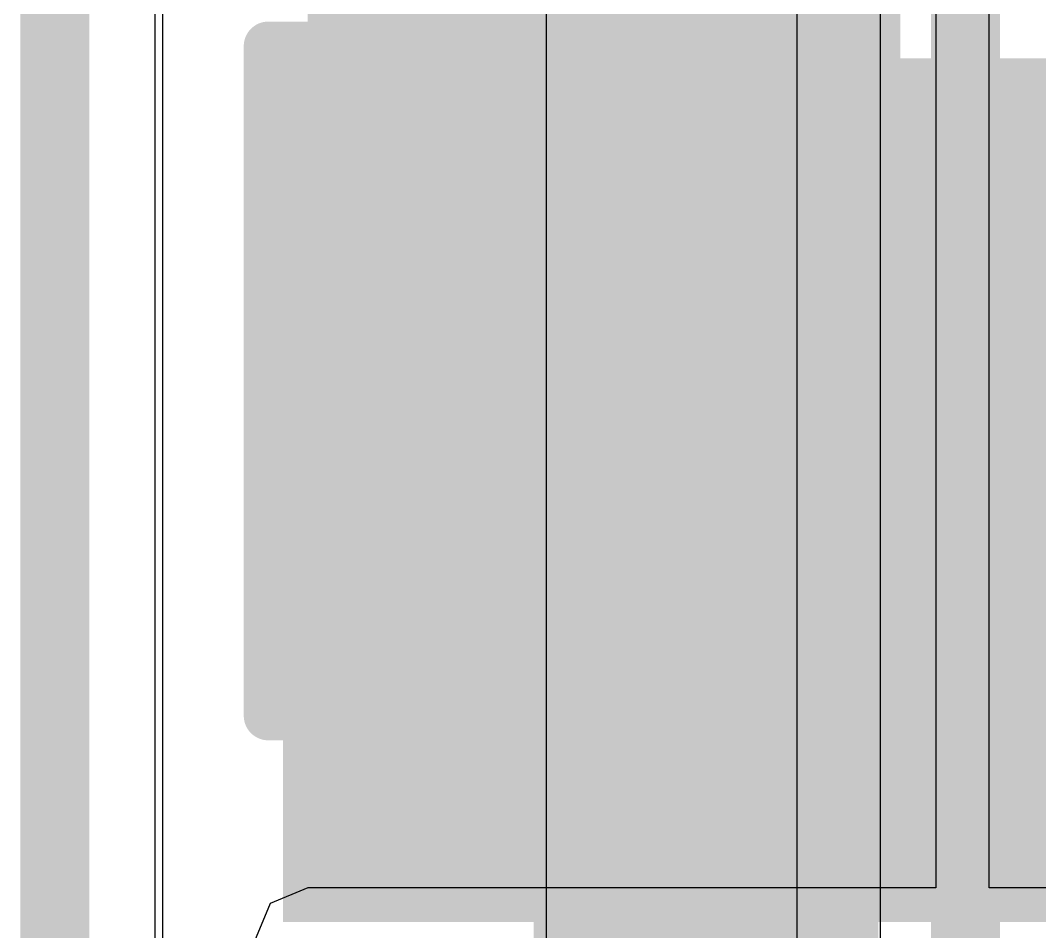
# Model space of a CAD drawing. Header units: inches. Extents: x -6 to 283, y -12 to 154.
# Drawn here: x 10.639 to 13.267, y -6.358 to -4.007 of the extents above; entities that cross this region are included whole.
import ezdxf

# ---------------------------------------------------------------- set-up
doc = ezdxf.new("R2010")
doc.units = ezdxf.units.IN
for name, color, linetype in [('Board Outline', 216, 'Continuous'), ('Bottom Layer', 5, 'Continuous'), ('Bottom Overlay', 54, 'Continuous'), ('Bottom Paste', 16, 'Continuous'), ('Bottom Solder', 6, 'Continuous'), ('GND-1', 16, 'Continuous'), ('GND-2', 90, 'Continuous'), ('GND-3', 216, 'Continuous'), ('GND-4', 54, 'Continuous'), ('PWR-1', 156, 'Continuous'), ('PWR-2', 130, 'Continuous'), ('Signal L1', 76, 'Continuous'), ('Signal L2', 6, 'Continuous'), ('Top Layer', 1, 'Continuous'), ('Top Paste', 8, 'Continuous'), ('Top Solder', 216, 'Continuous')]:
    doc.layers.add(name, color=color, linetype=linetype)

# ---------------------------------------------------------------- blocks, each defined once
blk = doc.blocks.new('F____1206__3216_M_______199')
at = {"layer": 'Top Layer'}
blk.add_hatch(color=1, dxfattribs=at).paths.add_polyline_path([(0.998, 0.91), (2.058, 0.91), (2.058, -0.91), (0.998, -0.91)])
at = {"layer": 'Top Paste'}
blk.add_hatch(color=8, dxfattribs=at).paths.add_polyline_path([(0.998, 0.91), (2.058, 0.91), (2.058, -0.91), (0.998, -0.91)])
at = {"layer": 'Top Solder'}
blk.add_hatch(color=216, dxfattribs=at).paths.add_polyline_path([(0.8964, 1.0116), (2.1596, 1.0116), (2.1596, -1.0116), (0.8964, -1.0116)])
blk = doc.blocks.new('C___0805_B_467')
at = {"layer": 'Bottom Layer'}
for points in [[(-1.524, 0.762), (-0.508, 0.762), (-0.508, -0.762), (-1.524, -0.762)], [(0.508, 0.762), (1.524, 0.762), (1.524, -0.762), (0.508, -0.762)]]:
    blk.add_hatch(color=5, dxfattribs=at).paths.add_polyline_path(points)
at = {"layer": 'Bottom Paste'}
for points in [[(-1.524, 0.762), (-0.508, 0.762), (-0.508, -0.762), (-1.524, -0.762)], [(0.508, 0.762), (1.524, 0.762), (1.524, -0.762), (0.508, -0.762)]]:
    blk.add_hatch(color=16, dxfattribs=at).paths.add_polyline_path(points)
at = {"layer": 'Bottom Solder'}
for points in [[(-1.594, 0.832), (-0.438, 0.832), (-0.438, -0.832), (-1.594, -0.832)], [(0.438, 0.832), (1.594, 0.832), (1.594, -0.832), (0.438, -0.832)]]:
    blk.add_hatch(color=6, dxfattribs=at).paths.add_polyline_path(points)
at = {"layer": 'Bottom Overlay'}
for points in [[(-1.6256, -0.8636, 0.127, 0.127, 0), (-1.6256, 0.8636, 0.127, 0.127, 0)], [(-1.6256, 0.8636, 0.127, 0.127, 0), (-0.6096, 0.8636, 0.127, 0.127, 0)], [(0.6096, 0.8636, 0.127, 0.127, 0), (1.6256, 0.8636, 0.127, 0.127, 0)], [(1.6256, -0.8636, 0.127, 0.127, 0), (1.6256, 0.8636, 0.127, 0.127, 0)], [(-1.6256, -0.8636, 0.127, 0.127, 0), (-0.6096, -0.8636, 0.127, 0.127, 0)], [(0.6096, -0.8636, 0.127, 0.127, 0), (1.6256, -0.8636, 0.127, 0.127, 0)]]:
    blk.add_lwpolyline(points, format="xyseb", dxfattribs=at)
for points in [[(-1.6574, 0.8636, 0.0635, 0.0635, 1), (-1.5938, 0.8636, 0.0635, 0.0635, 1)], [(-1.6574, 0.8636, 0.0635, 0.0635, 1), (-1.5938, 0.8636, 0.0635, 0.0635, 1)], [(-0.6414, 0.8636, 0.0635, 0.0635, 1), (-0.5779, 0.8636, 0.0635, 0.0635, 1)], [(0.5779, 0.8636, 0.0635, 0.0635, 1), (0.6414, 0.8636, 0.0635, 0.0635, 1)], [(1.5938, 0.8636, 0.0635, 0.0635, 1), (1.6574, 0.8636, 0.0635, 0.0635, 1)], [(1.5938, 0.8636, 0.0635, 0.0635, 1), (1.6574, 0.8636, 0.0635, 0.0635, 1)], [(-1.6574, -0.8636, 0.0635, 0.0635, 1), (-1.5938, -0.8636, 0.0635, 0.0635, 1)], [(-1.6574, -0.8636, 0.0635, 0.0635, 1), (-1.5938, -0.8636, 0.0635, 0.0635, 1)], [(-0.6413, -0.8636, 0.0635, 0.0635, 1), (-0.5778, -0.8636, 0.0635, 0.0635, 1)], [(0.5778, -0.8636, 0.0635, 0.0635, 1), (0.6413, -0.8636, 0.0635, 0.0635, 1)], [(1.5938, -0.8636, 0.0635, 0.0635, 1), (1.6574, -0.8636, 0.0635, 0.0635, 1)], [(1.5938, -0.8636, 0.0635, 0.0635, 1), (1.6574, -0.8636, 0.0635, 0.0635, 1)]]:
    blk.add_lwpolyline(points, format="xyseb", close=True, dxfattribs=at)

msp = doc.modelspace()

# ---------------------------------------------------------------- hatches: boundary and pattern name
at = {"layer": 'Bottom Layer'}
msp.add_hatch(color=5, dxfattribs=at).paths.add_polyline_path([(11.38, -6.0661), (12.9075, -6.0661), (12.9075, -2.0692), (11.38, -2.0692)])
at = {"layer": 'Top Layer'}
msp.add_hatch(color=1, dxfattribs=at).paths.add_polyline_path([(11.3164, -6.3328), (15.8324, -6.3328), (15.8324, -4.1046), (11.3164, -4.1046)])

# ---------------------------------------------------------------- linework, layer by layer
at = {"layer": 'Board Outline'}
msp.add_lwpolyline([(10.7278, -10.3315, 0.1778, 0.1778, 0), (10.7278, 19.0513, 0.1778, 0.1778, 0)], format="xyseb", dxfattribs=at)
at = {"layer": 'Bottom Layer'}
for p, q in [((10.9868, -10.3315), (10.9868, 19.0513)), ((12.999, -1.6894), (12.999, -6.2451)), ((13.1364, -6.2451), (13.1364, -1.6894)), ((11.38, -6.2451), (11.2828, -6.2854)), ((12.999, -6.2451), (11.38, -6.2451)), ((16.3019, -6.2451), (13.1364, -6.2451)), ((11.2828, -6.2854), (11.2425, -6.3826))]:
    msp.add_line(p, q, dxfattribs=at)
at = {"layer": 'GND-1'}
msp.add_line((10.9868, -10.3315), (10.9868, 19.0513), dxfattribs=at)
at = {"layer": 'GND-2'}
msp.add_line((10.9868, -10.3315), (10.9868, 19.0513), dxfattribs=at)
at = {"layer": 'GND-3'}
msp.add_line((10.9868, -10.3315), (10.9868, 19.0513), dxfattribs=at)
at = {"layer": 'GND-4'}
msp.add_line((10.9868, -10.3315), (10.9868, 19.0513), dxfattribs=at)
at = {"layer": 'PWR-1'}
msp.add_line((10.9868, -10.3315), (10.9868, -2.5122), dxfattribs=at)
at = {"layer": 'PWR-2'}
msp.add_line((10.9868, -10.3315), (10.9868, -2.437), dxfattribs=at)
at = {"layer": 'Signal L1'}
for p, q in [((10.9868, -10.3315), (10.9868, 19.0513)), ((12.6422, -9.346), (12.6422, -2.0781)), ((11.9947, -2.2122), (11.9947, -9.4801)), ((12.8555, -3.5109), (12.8555, -6.8294))]:
    msp.add_line(p, q, dxfattribs=at)
for points in [[(12.3185, -9.4801, 0.381, 0.381, 0), (12.3185, -2.0781, 0.381, 0.381, 0)], [(13.0756, -6.8294, 0.1778, 0.1778, 0), (13.0756, -3.5109, 0.1778, 0.1778, 0)]]:
    msp.add_lwpolyline(points, format="xyseb", dxfattribs=at)
at = {"layer": 'Signal L2'}
msp.add_line((10.9868, -10.3315), (10.9868, 19.0513), dxfattribs=at)
at = {"layer": 'Top Layer'}
msp.add_line((11.0066, -11.1657), (11.0066, -3.8948), dxfattribs=at)
msp.add_lwpolyline([(12.4068, -10.5824, 0.889, 0.889, 0), (12.4068, -5.5866, 0.889, 0.889, 0)], format="xyseb", dxfattribs=at)
msp.add_lwpolyline([(12.1845, -5.5866, 0.4445, 0.4445, 1), (12.629, -5.5866, 0.4445, 0.4445, 1)], format="xyseb", close=True, dxfattribs=at)

# ---------------------------------------------------------------- block references
at = {"rotation": 270}
msp.add_blockref('F____1206__3216_M_______199', (12.2264, -3.2147), dxfattribs=at)
msp.add_blockref('C___0805_B_467', (12.904, -4.9371))

doc.saveas('drawing.dxf')
